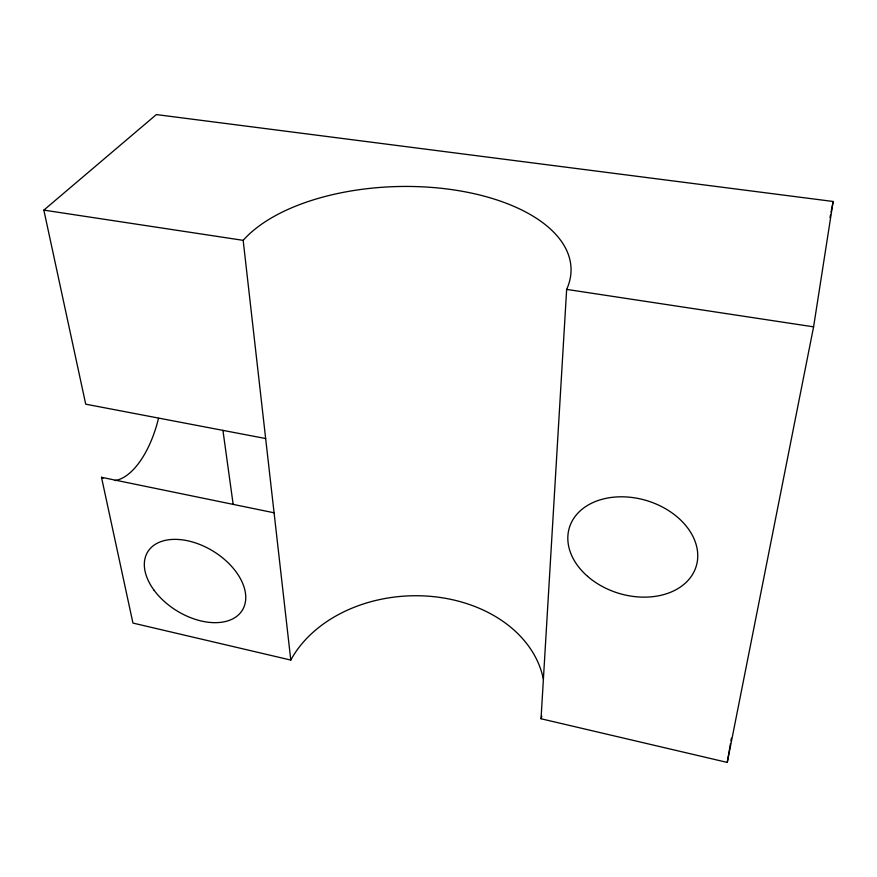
<?xml version="1.0" encoding="UTF-8"?>
<svg xmlns="http://www.w3.org/2000/svg" width="877" height="877" viewBox="0 0 877 877"><rect width="100%" height="100%" fill="white"/><g stroke="black" fill="none" stroke-linecap="round" stroke-linejoin="round"><path stroke-width="1.32" d="M43.85 210.118L156.347 114.58L833.15 201.48L813.593 326.847L727.263 762.42L541.032 718.756L566.652 289.399A171.673 86.637 -1.5 0 0 454.494 190.013A171.673 86.637 -1.5 0 0 243.17 240.342L43.85 210.118L85.716 404.176L265.654 438.533M727.263 762.42L730.464 743.586M730.925 740.901L731.374 738.215M830.004 217.573L830.53 214.887M831.056 212.201L833.15 201.48M566.652 289.399L813.593 326.847M543.356 679.083A132.219 101.052 -2.5 0 0 428.776 596.217A132.219 101.052 -2.5 0 0 290.791 660.074L132.942 623.065L101.491 477.307L274.084 512.793M101.491 477.307L102.96 478.393M222.933 430.377L233.161 504.374M243.17 240.342L290.791 660.074M541.833 716.114A132.219 101.052 -2.5 0 1 541.032 718.756M158.507 418.384A77.943 37.294 -78.9 0 1 114.942 480.574M587.568 576.342A66.301 48.421 16.9 0 0 695.801 567.529A66.301 48.421 16.9 0 0 614.985 497.062A66.301 48.421 16.9 0 0 587.568 576.342M154.089 590.265A55.569 34.905 31.7 0 0 241.405 611.587A55.569 34.905 31.7 0 0 189.607 541.219A55.569 34.905 31.7 0 0 154.089 590.265"/></g></svg>
